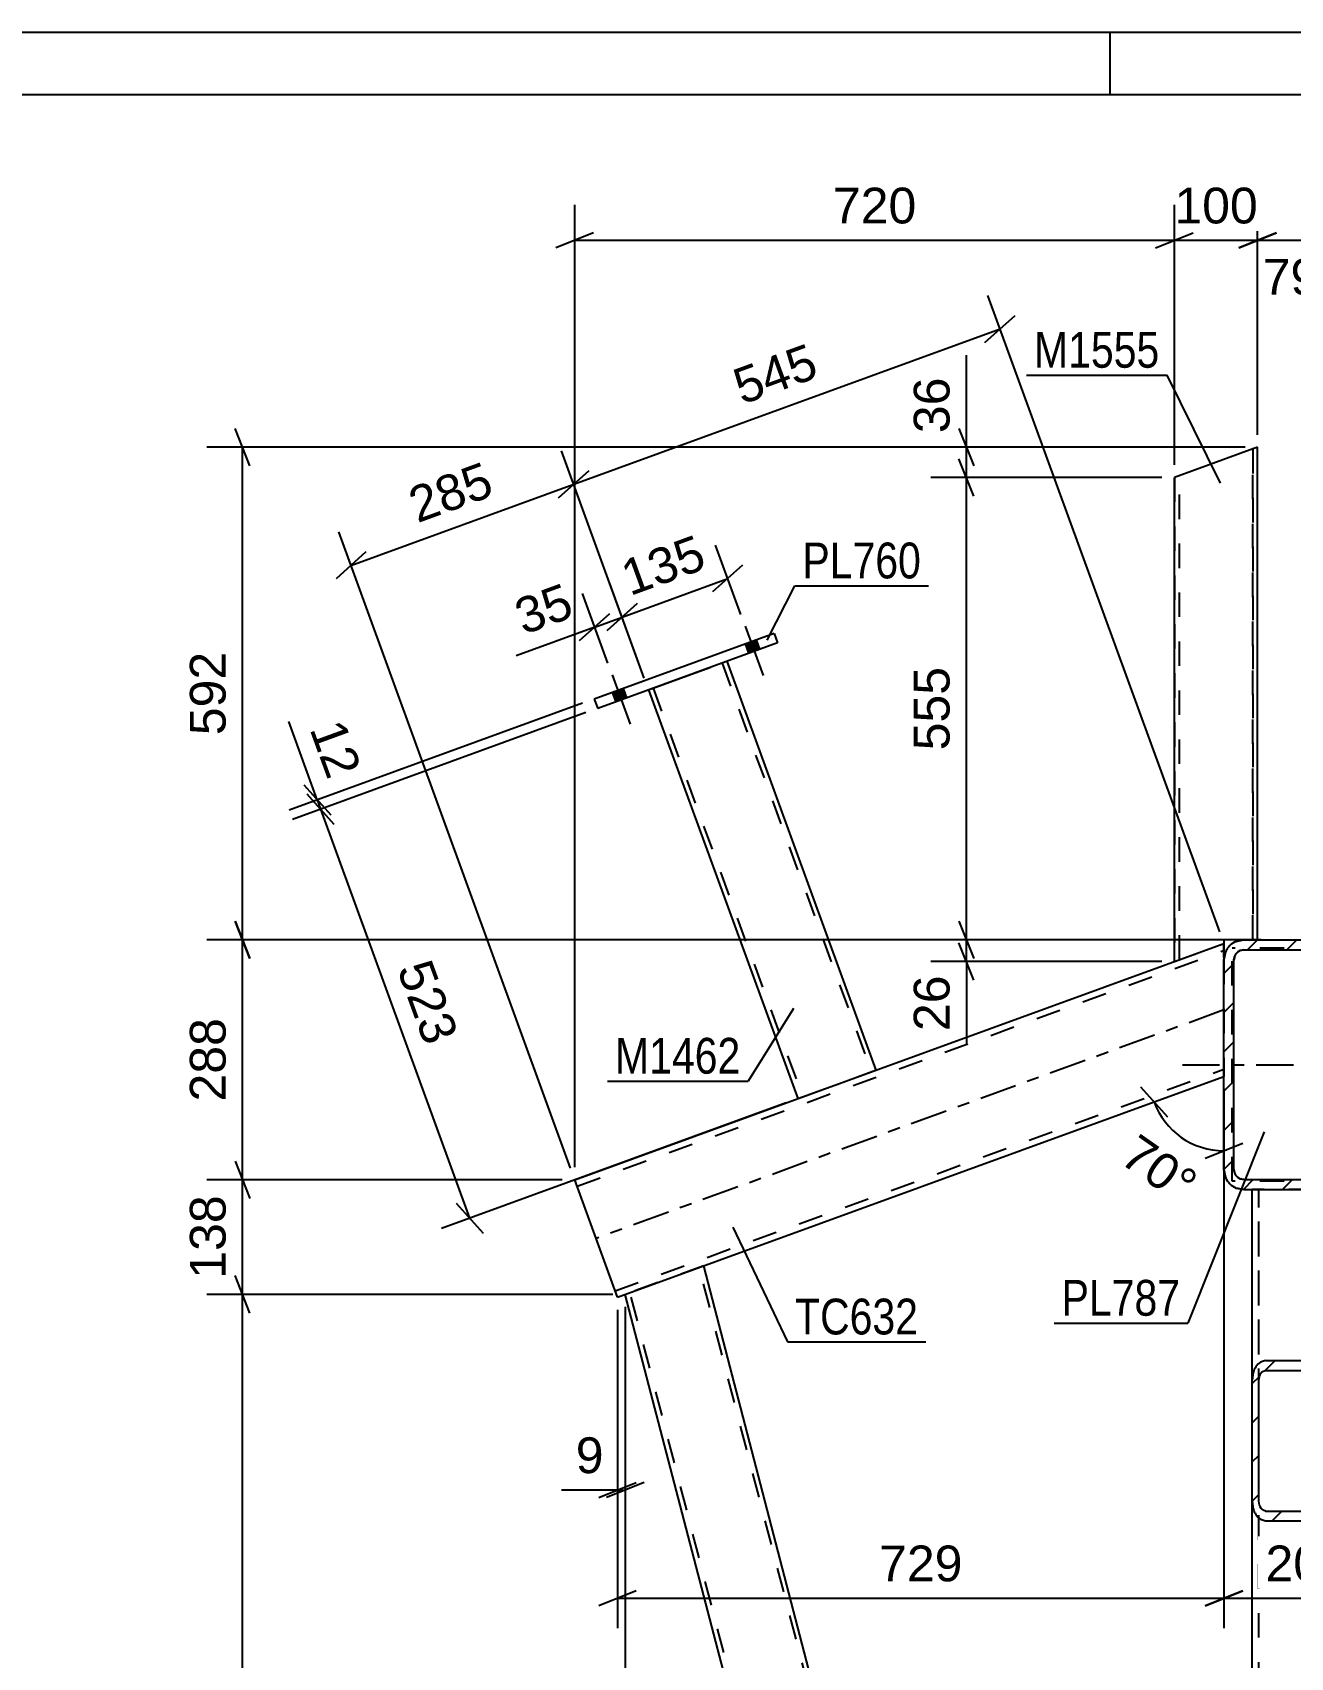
# Model space of a CAD drawing. Header units: millimetres. Extents: x 0 to 841, y 0 to 594.
# Drawn here: x 334.7 to 435.4, y 463.9 to 594 of the extents above; entities that cross this region are included whole.
import ezdxf

# ---------------------------------------------------------------- set-up
doc = ezdxf.new("R2010")
doc.units = ezdxf.units.MM
doc.linetypes.add('DXK_LINE_DOT2', pattern=[3.9198, 1.9599, -1.9599])
doc.linetypes.add('DXK_LINE_DOT3', pattern=[5.9187, 2.979, -0.9799, 0.9799, -0.9799])
doc.styles.add('Arial', font='ARIAL.TTF', dxfattribs={"height": 0.2})
doc.styles.add('Arial Narrow', font='ARIALN.TTF', dxfattribs={"height": 0.2})

# ---------------------------------------------------------------- blocks, each defined once
blk = doc.blocks.new('Unknown-318884472-1130')
at = {"color": 5, "linetype": 'Continuous'}
for p, q in [((841, 594), (0, 594)), ((421, 589), (421, 594)), ((836, 589), (5, 589))]:
    blk.add_line(p, q, dxfattribs=at)
blk = doc.blocks.new('Part-318884472-3618 - 3517')
at = {"color": 7, "linetype": 'DXK_LINE_DOT2'}
for p, q in [((430.78, 502.01), (430.78, 520.68)), ((442.78, 520.68), (430.78, 520.68)), ((442.78, 502.01), (442.78, 520.68)), ((442.78, 502.01), (430.78, 502.01))]:
    blk.add_line(p, q, dxfattribs=at)
blk = doc.blocks.new('Part-318884472-3587 - 3517')
at = {"linetype": 'Continuous'}
h = blk.add_hatch(dxfattribs=at)
h.set_pattern_fill('', scale=0.7, style=0, pattern_type=0)
h.set_pattern_definition([(45, (430.1089, 502.9467), (-1.57154, 1.57154), [])])
h.paths.add_polyline_path([(430.11, 519.75), (430.11, 502.95), (430.23, 502.33), (430.58, 501.82), (431.1, 501.47), (431.71, 501.35), (441.84, 501.35), (442.45, 501.47), (442.97, 501.82), (443.32, 502.33), (443.44, 502.95), (443.44, 519.75), (443.32, 520.36), (442.97, 520.88), (442.45, 521.22), (441.84, 521.35), (431.71, 521.35), (431.1, 521.22), (430.58, 520.88), (430.23, 520.36)])
h.paths.add_polyline_path([(431.14, 520.31), (431.4, 520.49), (431.71, 520.55), (441.84, 520.55), (442.15, 520.49), (442.41, 520.31), (442.58, 520.05), (442.64, 519.75), (442.64, 502.95), (442.58, 502.64), (442.41, 502.38), (442.15, 502.21), (441.84, 502.15), (431.71, 502.15), (431.4, 502.21), (431.14, 502.38), (430.97, 502.64), (430.91, 502.95), (430.91, 519.75), (430.97, 520.05)])
at = {"color": 7, "linetype": 'DXK_LINE_DOT2'}
for p, q in [((431.1, 521.22), (431.71, 521.35)), ((431.71, 520.55), (431.4, 520.49)), ((431.71, 521.35), (441.84, 521.35)), ((431.71, 520.55), (441.84, 520.55)), ((441.84, 521.35), (442.45, 521.22)), ((442.15, 520.49), (441.84, 520.55)), ((430.11, 519.75), (430.23, 520.36)), ((430.11, 502.95), (430.11, 519.75)), ((430.97, 520.05), (430.91, 519.75)), ((430.91, 502.95), (430.91, 519.75)), ((442.64, 519.75), (442.58, 520.05)), ((442.64, 502.95), (442.64, 519.75)), ((443.32, 520.36), (443.44, 519.75)), ((443.44, 502.95), (443.44, 519.75)), ((430.23, 502.33), (430.11, 502.95)), ((430.91, 502.95), (430.97, 502.64)), ((442.58, 502.64), (442.64, 502.95)), ((443.44, 502.95), (443.32, 502.33)), ((431.71, 501.35), (431.1, 501.47)), ((431.4, 502.21), (431.71, 502.15)), ((431.71, 502.15), (441.84, 502.15)), ((431.71, 501.35), (441.84, 501.35)), ((441.84, 502.15), (442.15, 502.21)), ((442.45, 501.47), (441.84, 501.35))]:
    blk.add_line(p, q, dxfattribs=at)
at = {"color": 2, "linetype": 'Continuous'}
for p, q in [((431.71, 521.35), (431.1, 521.22)), ((431.4, 520.49), (431.71, 520.55)), ((431.71, 521.35), (441.84, 521.35)), ((431.71, 520.55), (441.84, 520.55)), ((442.45, 521.22), (441.84, 521.35)), ((441.84, 520.55), (442.15, 520.49)), ((430.23, 520.36), (430.11, 519.75)), ((430.11, 502.95), (430.11, 519.75)), ((430.91, 519.75), (430.97, 520.05)), ((430.91, 502.95), (430.91, 519.75)), ((442.58, 520.05), (442.64, 519.75)), ((442.64, 502.95), (442.64, 519.75)), ((443.44, 519.75), (443.32, 520.36)), ((443.44, 502.95), (443.44, 519.75)), ((430.11, 502.95), (430.23, 502.33)), ((430.97, 502.64), (430.91, 502.95)), ((442.64, 502.95), (442.58, 502.64)), ((443.32, 502.33), (443.44, 502.95)), ((431.1, 501.47), (431.71, 501.35)), ((431.71, 502.15), (431.4, 502.21)), ((431.71, 502.15), (441.84, 502.15)), ((431.71, 501.35), (441.84, 501.35)), ((442.15, 502.21), (441.84, 502.15)), ((441.84, 501.35), (442.45, 501.47))]:
    blk.add_line(p, q, dxfattribs=at)
at = {"color": 7, "linetype": 'DXK_LINE_DOT3'}
for p, q in [((436.78, 501.35), (436.78, 521.35)), ((426.78, 511.35), (446.78, 511.35))]:
    blk.add_line(p, q, dxfattribs=at)
at = {"color": 7, "linetype": 'DXK_LINE_DOT2'}
for centre, radius, start, end in [((431.71, 519.75), 1.6, 112.5, 157.5), ((431.71, 519.75), 0.8, 112.5, 157.5), ((441.84, 519.75), 0.8, 22.5, 67.5), ((441.84, 519.75), 1.6, 22.5, 67.5), ((431.71, 502.95), 1.6, 202.5, 247.5), ((431.71, 502.95), 0.8, 202.5, 247.5), ((441.84, 502.95), 0.8, 292.5, 337.5), ((441.84, 502.95), 1.6, 292.5, 337.5)]:
    blk.add_arc(centre, radius, start, end, dxfattribs=at)
at = {"color": 2, "linetype": 'Continuous'}
for centre, radius, start, end in [((431.71, 519.75), 1.6, 112.5, 157.5), ((431.71, 519.75), 0.8, 112.5, 157.5), ((441.84, 519.75), 0.8, 22.5, 67.5), ((441.84, 519.75), 1.6, 22.5, 67.5), ((431.71, 502.95), 1.6, 202.5, 247.5), ((431.71, 502.95), 0.8, 202.5, 247.5), ((441.84, 502.95), 0.8, 292.5, 337.5), ((441.84, 502.95), 1.6, 292.5, 337.5)]:
    blk.add_arc(centre, radius, start, end, dxfattribs=at)
blk = doc.blocks.new('Bolt-318884472-3534 - 3517')
at = {"linetype": 'Continuous'}
for points in [[(392.64, 545.36), (391.77, 545.04), (392.04, 544.29), (392.92, 544.61)], [(392.64, 545.36), (391.77, 545.04), (392.04, 544.29), (392.92, 544.61)], [(382, 541.48), (381.12, 541.16), (381.39, 540.41), (382.27, 540.73)], [(382, 541.48), (381.12, 541.16), (381.39, 540.41), (382.27, 540.73)]]:
    blk.add_hatch(color=1, dxfattribs=at).paths.add_polyline_path(points)
at = {"color": 1, "linetype": 'Continuous'}
for p, q in [((391.75, 546.45), (393.19, 542.5)), ((391.75, 546.45), (393.19, 542.5)), ((392.64, 545.36), (392.92, 544.61)), ((392.64, 545.36), (392.92, 544.61)), ((391.77, 545.04), (392.04, 544.29)), ((391.77, 545.04), (392.04, 544.29)), ((381.1, 542.57), (382.54, 538.62)), ((381.1, 542.57), (382.54, 538.62)), ((382, 541.48), (382.27, 540.73)), ((382, 541.48), (382.27, 540.73)), ((381.12, 541.16), (381.39, 540.41)), ((381.12, 541.16), (381.39, 540.41))]:
    blk.add_line(p, q, dxfattribs=at)
blk = doc.blocks.new('Part-318884472-3658 - 3517')
at = {"color": 7, "linetype": 'DXK_LINE_DOT2'}
for p, q in [((387.16, 542.51), (390.29, 543.65)), ((389.91, 543.51), (401.87, 510.78)), ((390.29, 543.65), (390.29, 543.65)), ((390.29, 543.65), (390.29, 543.65)), ((384.4, 541.5), (384.43, 541.51)), ((384.4, 541.5), (396.36, 508.77)), ((384.43, 541.51), (384.49, 541.53)), ((384.43, 541.51), (384.49, 541.53)), ((384.49, 541.53), (384.51, 541.54)), ((395.98, 508.63), (396.73, 508.9)), ((396.36, 508.77), (399.11, 509.77)), ((396.36, 508.77), (396.39, 508.78)), ((395.98, 508.63), (395.98, 508.63))]:
    blk.add_line(p, q, dxfattribs=at)
at = {"color": 2, "linetype": 'Continuous'}
for p, q in [((390.29, 543.65), (402.24, 510.92)), ((384.02, 541.36), (387.16, 542.51)), ((384.02, 541.36), (395.98, 508.63)), ((399.11, 509.77), (402.19, 510.9)), ((402.19, 510.9), (402.24, 510.92))]:
    blk.add_line(p, q, dxfattribs=at)
blk = doc.blocks.new('Part-318884472-3538 - 3517')
at = {"linetype": 'Continuous'}
h = blk.add_hatch(dxfattribs=at)
h.set_pattern_fill('', scale=0.7, style=0, pattern_type=0)
h.set_pattern_definition([(45, (432.3756, 476.3878), (-1.57154, 1.57154), [])])
h.paths.add_polyline_path([(432.38, 486.1), (432.38, 476.39), (432.46, 475.79), (432.69, 475.29), (433.03, 474.95), (433.44, 474.83), (440.11, 474.83), (440.52, 474.95), (440.86, 475.29), (441.09, 475.79), (441.18, 476.39), (441.18, 486.1), (441.09, 486.69), (440.86, 487.19), (440.52, 487.53), (440.11, 487.65), (433.44, 487.65), (433.03, 487.53), (432.69, 487.19), (432.46, 486.69)])
h.paths.add_polyline_path([(433.07, 486.64), (433.24, 486.81), (433.44, 486.87), (440.11, 486.87), (440.31, 486.81), (440.49, 486.64), (440.6, 486.39), (440.64, 486.1), (440.64, 476.39), (440.6, 476.09), (440.49, 475.84), (440.31, 475.67), (440.11, 475.61), (433.44, 475.61), (433.24, 475.67), (433.07, 475.84), (432.95, 476.09), (432.91, 476.39), (432.91, 486.1), (432.95, 486.39)])
at = {"color": 2, "linetype": 'Continuous'}
for p, q in [((432.38, 486.1), (432.38, 501.35)), ((441.18, 501.35), (441.18, 486.1)), ((432.46, 486.69), (432.38, 486.1)), ((433.44, 487.65), (433.03, 487.53)), ((433.24, 486.81), (433.44, 486.87)), ((433.44, 487.65), (440.11, 487.65)), ((433.44, 486.87), (440.11, 486.87)), ((440.52, 487.53), (440.11, 487.65)), ((440.11, 486.87), (440.31, 486.81)), ((441.18, 486.1), (441.09, 486.69)), ((432.38, 476.39), (432.38, 486.1)), ((432.91, 486.1), (432.95, 486.39)), ((432.91, 476.39), (432.91, 486.1)), ((440.6, 486.39), (440.64, 486.1)), ((440.64, 476.39), (440.64, 486.1)), ((441.18, 476.39), (441.18, 486.1)), ((432.38, 476.39), (432.46, 475.79)), ((432.95, 476.09), (432.91, 476.39)), ((440.64, 476.39), (440.6, 476.09)), ((441.09, 475.79), (441.18, 476.39)), ((433.03, 474.95), (433.44, 474.83)), ((433.44, 475.61), (433.24, 475.67)), ((433.44, 475.61), (440.11, 475.61)), ((440.31, 475.67), (440.11, 475.61)), ((440.11, 474.83), (440.52, 474.95)), ((433.44, 474.83), (440.11, 474.83))]:
    blk.add_line(p, q, dxfattribs=at)
at = {"color": 7, "linetype": 'DXK_LINE_DOT2'}
for p, q in [((432.38, 501.35), (441.18, 501.35)), ((432.91, 476.39), (432.91, 501.35)), ((440.64, 476.39), (440.64, 501.35)), ((432.38, 476.39), (432.38, 486.1)), ((441.18, 476.39), (441.18, 486.1))]:
    blk.add_line(p, q, dxfattribs=at)
at = {"color": 2, "linetype": 'Continuous'}
for centre, radius, start, end in [((433.83, 486.36), 1.41, 124.3852, 166.6573), ((433.64, 486.23), 0.707, 124.3852, 166.6573), ((439.91, 486.23), 0.707, 13.3427, 55.6148), ((439.72, 486.36), 1.41, 13.3427, 55.6148), ((433.83, 476.12), 1.41, 193.3427, 235.6148), ((433.64, 476.25), 0.707, 193.3427, 235.6148), ((439.91, 476.25), 0.707, 304.3852, 346.6573), ((439.72, 476.12), 1.41, 304.3852, 346.6573)]:
    blk.add_arc(centre, radius, start, end, dxfattribs=at)
blk = doc.blocks.new('Part-318884472-3592 - 3517')
at = {"color": 2, "linetype": 'Continuous'}
for p, q in [((432.81, 560.79), (426.14, 558.37)), ((432.81, 560.79), (432.81, 560.79)), ((432.81, 521.35), (432.81, 560.79)), ((426.14, 558.37), (426.14, 558.37)), ((426.14, 519.61), (426.14, 558.37)), ((431.71, 521.35), (430.11, 521.35)), ((430.11, 521.35), (430.11, 521.06))]:
    blk.add_line(p, q, dxfattribs=at)
at = {"color": 7, "linetype": 'DXK_LINE_DOT2'}
for p, q in [((432.01, 560.5), (432.01, 560.5)), ((432.01, 560.5), (432.01, 560.5)), ((432.01, 560.5), (432.01, 560.5)), ((432.41, 521.35), (432.41, 560.65)), ((432.41, 560.65), (432.41, 521.35)), ((432.41, 560.65), (432.41, 560.65)), ((432.81, 560.79), (432.81, 560.79)), ((432.81, 521.35), (432.81, 560.79)), ((426.14, 558.37), (426.14, 519.61)), ((426.54, 558.51), (426.57, 558.52)), ((426.54, 519.76), (426.54, 558.51)), ((426.54, 519.76), (426.54, 558.51)), ((426.54, 558.51), (426.54, 558.51)), ((426.14, 519.61), (430.11, 521.06)), ((430.11, 521.35), (430.11, 521.06)), ((431.71, 521.35), (432.81, 521.35)), ((432.41, 521.35), (432.41, 521.35)), ((426.2, 519.63), (426.14, 519.61)), ((426.14, 519.61), (426.14, 519.61))]:
    blk.add_line(p, q, dxfattribs=at)
blk = doc.blocks.new('Part-318884472-3549 - 3517')
at = {"color": 7, "linetype": 'DXK_LINE_DOT2'}
for p, q in [((441.18, 501.35), (432.38, 501.35)), ((432.38, 476.39), (432.38, 501.35)), ((432.91, 308.68), (432.91, 501.35))]:
    blk.add_line(p, q, dxfattribs=at)
at = {"color": 2, "linetype": 'Continuous'}
blk.add_line((432.38, 335.87), (432.38, 476.39), dxfattribs=at)
blk = doc.blocks.new('Part-318884472-3554 - 3517')
at = {"color": 2, "linetype": 'Continuous'}
for p, q in [((378.11, 502.13), (430.11, 521.06)), ((430.11, 521.06), (430.11, 519.92)), ((430.11, 519.92), (430.11, 519.75)), ((381.53, 492.73), (430.11, 510.41)), ((381.53, 492.73), (378.11, 502.13))]:
    blk.add_line(p, q, dxfattribs=at)
at = {"color": 7, "linetype": 'DXK_LINE_DOT2'}
for p, q in [((378.3, 501.63), (430.11, 520.49)), ((430.11, 519.92), (430.11, 520.97)), ((430.11, 520.49), (430.11, 520.44)), ((430.11, 520.44), (430.11, 520.14)), ((430.11, 519.75), (430.11, 510.41)), ((381.35, 493.24), (430.11, 510.98)), ((378.31, 501.59), (378.3, 501.63))]:
    blk.add_line(p, q, dxfattribs=at)
at = {"color": 7, "linetype": 'DXK_LINE_DOT3'}
blk.add_line((430.11, 515.73), (379.82, 497.43), dxfattribs=at)
blk = doc.blocks.new('Part-318884472-3562 - 3517')
at = {"color": 2, "linetype": 'Continuous'}
for p, q in [((394.08, 545.88), (379.68, 540.63)), ((394.08, 545.88), (394.36, 545.13)), ((394.36, 545.13), (379.95, 539.88)), ((379.68, 540.63), (379.95, 539.88))]:
    blk.add_line(p, q, dxfattribs=at)
blk = doc.blocks.new('Part-318884472-3620 - 3517')
at = {"color": 7, "linetype": 'DXK_LINE_DOT2'}
for p, q in [((388.45, 495.25), (382.16, 492.96)), ((432.38, 324.99), (388.08, 495.12)), ((430.54, 308.76), (382.54, 493.1))]:
    blk.add_line(p, q, dxfattribs=at)
at = {"color": 2, "linetype": 'Continuous'}
for p, q in [((432.38, 326.58), (388.45, 495.25)), ((430.13, 308.76), (382.16, 492.96))]:
    blk.add_line(p, q, dxfattribs=at)
blk = doc.blocks.new('AngleDimension-318884472-3764 - 3517')
at = {"color": 7, "linetype": 'Continuous'}
for p, q in [((424.51, 508.38), (430.11, 510.41)), ((430.11, 504.45), (430.11, 510.41)), ((423.43, 509.58), (425.58, 507.17)), ((430.11, 509.41), (430.11, 504.45)), ((431.61, 505.05), (428.61, 503.85))]:
    blk.add_line(p, q, dxfattribs=at)
blk.add_arc((430.11, 510.41), 5.96, 199.9999, 270, dxfattribs=at)
at = {"color": 0}
blk.add_wipeout([(426.73, 499.28), (429.14, 502.72), (423.21, 506.87), (420.8, 503.43)], dxfattribs=at)
at = {"color": 3, "style": 'Arial'}
blk.add_text('70°', height=2.865, rotation=-35.002, dxfattribs=at).set_placement((421.63, 503.58))
blk = doc.blocks.new('StraightDimension-318884472-16151 - 3517')
at = {"color": 7, "linetype": 'Continuous'}
for p, q in [((383.68, 542.3), (380.92, 549.87)), ((380.76, 543.51), (378.73, 549.07)), ((383.1, 548.27), (380.7, 546.12)), ((378.5, 545.32), (380.91, 547.47)), ((379.71, 546.39), (381.9, 547.19))]:
    blk.add_line(p, q, dxfattribs=at)
at = {"color": 0}
blk.add_wipeout([(378.96, 546.92), (377.52, 550.86), (372.21, 548.93), (373.65, 544.99)], dxfattribs=at)
at = {"color": 7, "linetype": 'Continuous'}
blk.add_line((379.71, 546.39), (373.41, 544.1), dxfattribs=at)
blk.add_line((379.71, 546.39), (373.41, 544.1), dxfattribs=at)
at = {"color": 3, "style": 'Arial'}
blk.add_text('35', height=2.865, rotation=20.0191, dxfattribs=at).set_placement((374.01, 545.75))
blk = doc.blocks.new('StraightDimension-318884472-10814 - 3517')
at = {"color": 7, "linetype": 'Continuous'}
blk.add_line((382.16, 491.96), (382.16, 297.11), dxfattribs=at)
blk = doc.blocks.new('StraightDimension-318884472-10847 - 3517')
at = {"color": 7, "linetype": 'Continuous'}
for p, q in [((430.11, 506.78), (430.11, 466.23)), ((443.44, 506.78), (443.44, 466.23)), ((431.61, 469.23), (428.61, 468.03)), ((430.11, 468.63), (443.44, 468.63)), ((441.94, 468.03), (444.94, 469.23))]:
    blk.add_line(p, q, dxfattribs=at)
at = {"color": 0}
blk.add_wipeout([(440.71, 469.38), (440.71, 473.58), (432.84, 473.58), (432.84, 469.38)], dxfattribs=at)
at = {"color": 3, "style": 'Arial'}
blk.add_text('200', height=2.865, dxfattribs=at).set_placement((433.44, 469.98))
blk = doc.blocks.new('StraightDimension-318884472-10848 - 3517')
at = {"color": 7, "linetype": 'Continuous'}
for p, q in [((430.11, 506.78), (430.11, 466.23)), ((381.53, 491.73), (381.53, 466.23)), ((383.03, 469.23), (380.03, 468.03)), ((381.53, 468.63), (430.11, 468.63)), ((428.61, 468.03), (431.61, 469.23))]:
    blk.add_line(p, q, dxfattribs=at)
at = {"color": 0}
blk.add_wipeout([(409.76, 469.38), (409.76, 473.58), (401.89, 473.58), (401.89, 469.38)], dxfattribs=at)
at = {"color": 3, "style": 'Arial'}
blk.add_text('729', height=2.865, dxfattribs=at).set_placement((402.49, 469.98))
blk = doc.blocks.new('StraightDimension-318884472-10868 - 3517')
at = {"color": 7, "linetype": 'Continuous'}
for p, q in [((382.16, 491.96), (382.16, 474.89)), ((381.53, 491.73), (381.53, 474.89)), ((380.03, 476.69), (383.03, 477.89)), ((383.66, 477.89), (380.66, 476.69)), ((381.53, 477.29), (377.06, 477.29)), ((381.53, 477.29), (377.06, 477.29)), ((381.53, 477.29), (382.16, 477.29))]:
    blk.add_line(p, q, dxfattribs=at)
at = {"color": 0}
blk.add_wipeout([(381.01, 478.04), (381.01, 482.24), (377.59, 482.24), (377.59, 478.04)], dxfattribs=at)
at = {"color": 3, "style": 'Arial'}
blk.add_text('9', height=2.87, dxfattribs=at).set_placement((378.19, 478.64))
blk = doc.blocks.new('StraightDimension-318884472-10903 - 3517')
at = {"color": 7, "linetype": 'Continuous'}
for p, q in [((409.48, 560.79), (409.48, 568.16)), ((409.48, 560.79), (409.48, 567.49)), ((408.88, 562.29), (410.08, 559.29)), ((431.81, 560.79), (406.63, 560.79)), ((410.08, 556.87), (408.88, 559.87)), ((409.48, 558.37), (409.48, 560.79)), ((425.14, 558.37), (406.63, 558.37))]:
    blk.add_line(p, q, dxfattribs=at)
at = {"color": 0}
blk.add_wipeout([(408.73, 566.97), (404.53, 566.97), (404.53, 561.32), (408.73, 561.32)], dxfattribs=at)
at = {"color": 3, "style": 'Arial'}
blk.add_text('36', height=2.865, rotation=90.0002, dxfattribs=at).set_placement((408.13, 561.92))
blk = doc.blocks.new('StraightDimension-318884472-10904 - 3517')
at = {"color": 7, "linetype": 'Continuous'}
for p, q in [((410.08, 556.87), (408.88, 559.87)), ((425.14, 558.37), (406.63, 558.37)), ((409.48, 521.35), (409.48, 558.37)), ((408.88, 522.85), (410.08, 519.85)), ((433.08, 521.35), (406.63, 521.35))]:
    blk.add_line(p, q, dxfattribs=at)
at = {"color": 0}
blk.add_wipeout([(408.73, 543.79), (404.53, 543.79), (404.53, 535.92), (408.73, 535.92)], dxfattribs=at)
at = {"color": 3, "style": 'Arial'}
blk.add_text('555', height=2.865, rotation=90.0002, dxfattribs=at).set_placement((408.13, 536.52))
blk = doc.blocks.new('StraightDimension-318884472-11026 - 3517')
at = {"color": 7, "linetype": 'Continuous'}
for p, q in [((379.01, 539.54), (355.51, 530.98)), ((358.84, 530.59), (356.69, 533)), ((357.76, 531.8), (369.69, 499.06)), ((395.04, 508.29), (367.44, 498.24)), ((368.62, 500.26), (370.77, 497.85))]:
    blk.add_line(p, q, dxfattribs=at)
at = {"color": 0}
blk.add_wipeout([(365.78, 511.99), (369.73, 513.42), (367.03, 520.82), (363.09, 519.38)], dxfattribs=at)
at = {"color": 3, "style": 'Arial'}
blk.add_text('523', height=2.865, rotation=-69.9811, dxfattribs=at).set_placement((363.86, 519.02))
blk = doc.blocks.new('StraightDimension-318884472-10905 - 3517')
at = {"color": 7, "linetype": 'Continuous'}
for p, q in [((408.88, 522.85), (410.08, 519.85)), ((433.08, 521.35), (406.63, 521.35)), ((410.08, 518.11), (408.88, 521.11)), ((409.48, 519.61), (409.48, 521.35)), ((425.14, 519.61), (406.63, 519.61)), ((409.48, 519.61), (409.48, 512.91)), ((409.48, 519.61), (409.48, 512.91))]:
    blk.add_line(p, q, dxfattribs=at)
at = {"color": 0}
blk.add_wipeout([(408.73, 519.09), (404.53, 519.09), (404.53, 513.44), (408.73, 513.44)], dxfattribs=at)
at = {"color": 3, "style": 'Arial'}
blk.add_text('26', height=2.865, rotation=90.0002, dxfattribs=at).set_placement((408.13, 514.04))
blk = doc.blocks.new('StraightDimension-318884472-11027 - 3517')
at = {"color": 7, "linetype": 'Continuous'}
for p, q in [((378.74, 540.29), (355.24, 531.73)), ((379.01, 539.54), (355.51, 530.98)), ((356.41, 533.75), (358.57, 531.35)), ((358.84, 530.59), (356.69, 533)), ((357.49, 532.55), (357.76, 531.8))]:
    blk.add_line(p, q, dxfattribs=at)
at = {"color": 0}
blk.add_wipeout([(358.02, 533.3), (361.96, 534.74), (360.03, 540.04), (356.08, 538.61)], dxfattribs=at)
at = {"color": 7, "linetype": 'Continuous'}
blk.add_line((357.49, 532.55), (355.2, 538.84), dxfattribs=at)
blk.add_line((357.49, 532.55), (355.2, 538.84), dxfattribs=at)
at = {"color": 3, "style": 'Arial'}
blk.add_text('12', height=2.865, rotation=-69.9811, dxfattribs=at).set_placement((356.85, 538.25))
blk = doc.blocks.new('StraightDimension-318884472-11044 - 3517')
at = {"color": 7, "linetype": 'Continuous'}
for p, q in [((432.81, 561.79), (432.81, 579.76)), ((438.07, 551.68), (438.07, 579.76)), ((431.31, 576.76), (434.31, 577.96)), ((439.57, 577.96), (436.57, 576.76)), ((432.81, 577.36), (438.07, 577.36))]:
    blk.add_line(p, q, dxfattribs=at)
at = {"color": 0}
blk.add_wipeout([(438.26, 572.41), (438.26, 576.61), (432.62, 576.61), (432.62, 572.41)], dxfattribs=at)
at = {"color": 3, "style": 'Arial'}
blk.add_text('79', height=2.865, dxfattribs=at).set_placement((433.22, 573.01))
blk = doc.blocks.new('StraightDimension-318884472-11045 - 3517')
at = {"color": 7, "linetype": 'Continuous'}
for p, q in [((426.14, 559.37), (426.14, 580.21)), ((432.81, 561.79), (432.81, 580.21)), ((424.64, 576.76), (427.64, 577.96)), ((434.31, 577.96), (431.31, 576.76)), ((426.14, 577.36), (432.81, 577.36))]:
    blk.add_line(p, q, dxfattribs=at)
at = {"color": 0}
blk.add_wipeout([(433.41, 578.11), (433.41, 582.31), (425.54, 582.31), (425.54, 578.11)], dxfattribs=at)
at = {"color": 3, "style": 'Arial'}
blk.add_text('100', height=2.865, dxfattribs=at).set_placement((426.14, 578.71))
blk = doc.blocks.new('StraightDimension-318884472-11046 - 3517')
at = {"color": 7, "linetype": 'Continuous'}
for p, q in [((378.11, 503.13), (378.11, 580.21)), ((426.14, 559.37), (426.14, 580.21)), ((379.61, 577.96), (376.61, 576.76)), ((424.64, 576.76), (427.64, 577.96)), ((378.11, 577.36), (426.14, 577.36))]:
    blk.add_line(p, q, dxfattribs=at)
at = {"color": 0}
blk.add_wipeout([(406.06, 578.11), (406.06, 582.31), (398.19, 582.31), (398.19, 578.11)], dxfattribs=at)
at = {"color": 3, "style": 'Arial'}
blk.add_text('720', height=2.865, dxfattribs=at).set_placement((398.79, 578.71))
blk = doc.blocks.new('StraightDimension-318884472-11125 - 3517')
at = {"color": 7, "linetype": 'Continuous'}
for p, q in [((429.77, 522), (411.2, 572.95)), ((410.97, 569.19), (413.38, 571.35)), ((378.03, 557.83), (412.18, 570.27)), ((383.68, 542.3), (377.05, 560.51)), ((379.23, 558.9), (376.82, 556.75))]:
    blk.add_line(p, q, dxfattribs=at)
at = {"color": 0}
blk.add_wipeout([(398.54, 566.1), (397.11, 570.05), (389.71, 567.35), (391.15, 563.41)], dxfattribs=at)
at = {"color": 3, "style": 'Arial'}
blk.add_text('545', height=2.865, rotation=20.0191, dxfattribs=at).set_placement((391.51, 564.18))
blk = doc.blocks.new('StraightDimension-318884472-11126 - 3517')
at = {"color": 7, "linetype": 'Continuous'}
for p, q in [((383.68, 542.3), (377.05, 560.51)), ((376.82, 556.75), (379.23, 558.9)), ((360.19, 551.33), (378.03, 557.83)), ((377.77, 503.07), (359.21, 554.01)), ((361.39, 552.41), (358.99, 550.25))]:
    blk.add_line(p, q, dxfattribs=at)
at = {"color": 0}
blk.add_wipeout([(372.55, 556.63), (371.11, 560.58), (363.72, 557.88), (365.15, 553.94)], dxfattribs=at)
at = {"color": 3, "style": 'Arial'}
blk.add_text('285', height=2.865, rotation=20.0191, dxfattribs=at).set_placement((365.51, 554.7))
blk = doc.blocks.new('StraightDimension-318884472-11330 - 3517')
at = {"color": 7, "linetype": 'Continuous'}
for p, q in [((352.1, 559.29), (350.9, 562.29)), ((431.81, 560.79), (348.65, 560.79)), ((351.5, 521.35), (351.5, 560.79)), ((350.9, 522.85), (352.1, 519.85)), ((431.81, 521.35), (348.65, 521.35))]:
    blk.add_line(p, q, dxfattribs=at)
at = {"color": 0}
blk.add_wipeout([(350.75, 545.01), (346.55, 545.01), (346.55, 537.13), (350.75, 537.13)], dxfattribs=at)
at = {"color": 3, "style": 'Arial'}
blk.add_text('592', height=2.865, rotation=90.0002, dxfattribs=at).set_placement((350.15, 537.73))
blk = doc.blocks.new('StraightDimension-318884472-11331 - 3517')
at = {"color": 7, "linetype": 'Continuous'}
for p, q in [((352.1, 519.85), (350.9, 522.85)), ((431.81, 521.35), (348.65, 521.35)), ((351.5, 502.13), (351.5, 521.35)), ((350.9, 503.63), (352.1, 500.63)), ((377.11, 502.13), (348.65, 502.13))]:
    blk.add_line(p, q, dxfattribs=at)
at = {"color": 0}
blk.add_wipeout([(350.75, 515.67), (346.55, 515.67), (346.55, 507.8), (350.75, 507.8)], dxfattribs=at)
at = {"color": 3, "style": 'Arial'}
blk.add_text('288', height=2.865, rotation=90.0002, dxfattribs=at).set_placement((350.15, 508.4))
blk = doc.blocks.new('StraightDimension-318884472-11332 - 3517')
at = {"color": 7, "linetype": 'Continuous'}
for p, q in [((350.9, 503.63), (352.1, 500.63)), ((377.11, 502.13), (348.65, 502.13)), ((351.5, 492.96), (351.5, 502.13)), ((352.1, 491.46), (350.9, 494.46)), ((381.16, 492.96), (348.65, 492.96))]:
    blk.add_line(p, q, dxfattribs=at)
at = {"color": 0}
blk.add_wipeout([(350.75, 501.48), (346.55, 501.48), (346.55, 493.61), (350.75, 493.61)], dxfattribs=at)
at = {"color": 3, "style": 'Arial'}
blk.add_text('138', height=2.865, rotation=90.0002, dxfattribs=at).set_placement((350.15, 494.21))
blk = doc.blocks.new('StraightDimension-318884472-11333 - 3517')
at = {"color": 7, "linetype": 'Continuous'}
for p, q in [((352.1, 491.46), (350.9, 494.46)), ((381.16, 492.96), (348.65, 492.96)), ((351.5, 308.68), (351.5, 492.96))]:
    blk.add_line(p, q, dxfattribs=at)
blk = doc.blocks.new('StraightDimension-318884472-16150 - 3517')
at = {"color": 7, "linetype": 'Continuous'}
for p, q in [((391.41, 547.39), (389.38, 552.95)), ((391.56, 551.35), (389.15, 549.2)), ((383.68, 542.3), (380.92, 549.87)), ((381.9, 547.19), (390.36, 550.27)), ((380.7, 546.12), (383.1, 548.27))]:
    blk.add_line(p, q, dxfattribs=at)
at = {"color": 0}
blk.add_wipeout([(389.57, 550.78), (388.13, 554.73), (380.74, 552.04), (382.17, 548.09)], dxfattribs=at)
at = {"color": 3, "style": 'Arial'}
blk.add_text('135', height=2.865, rotation=20.0191, dxfattribs=at).set_placement((382.53, 548.86))
blk = doc.blocks.new('Mark-318884472-3550 - 3517')
at = {"color": 0}
blk.add_wipeout([(405.63, 489.75), (405.63, 492.75), (395.76, 492.75), (395.76, 489.75)], dxfattribs=at)
blk.add_wipeout([(405.63, 489.75), (405.63, 492.75), (395.76, 492.75), (395.76, 489.75)], dxfattribs=at)
at = {"color": 30, "linetype": 'Continuous'}
for p, q in [((390.77, 498.34), (395.16, 489.15)), ((395.16, 489.15), (406.23, 489.15))]:
    blk.add_line(p, q, dxfattribs=at)
at = {"color": 3, "style": 'Arial Narrow'}
blk.add_text('TC632', height=2.863, dxfattribs=at).set_placement((395.76, 489.75))
blk = doc.blocks.new('Mark-318884472-3588 - 3517')
at = {"color": 0}
blk.add_wipeout([(424.95, 567.16), (424.95, 570.16), (414.9, 570.16), (414.9, 567.16)], dxfattribs=at)
blk.add_wipeout([(424.95, 567.16), (424.95, 570.16), (414.9, 570.16), (414.9, 567.16)], dxfattribs=at)
at = {"color": 30, "linetype": 'Continuous'}
for p in [(414.3, 566.56), (429.84, 557.91)]:
    blk.add_line(p, (425.55, 566.56), dxfattribs=at)
at = {"color": 3, "style": 'Arial Narrow'}
blk.add_text('M1555', height=2.863, dxfattribs=at).set_placement((414.9, 567.16))
blk = doc.blocks.new('Mark-318884472-3614 - 3517')
at = {"color": 0}
blk.add_wipeout([(426.62, 491.25), (426.62, 494.25), (417.11, 494.25), (417.11, 491.25)], dxfattribs=at)
blk.add_wipeout([(426.62, 491.25), (426.62, 494.25), (417.11, 494.25), (417.11, 491.25)], dxfattribs=at)
at = {"color": 30, "linetype": 'Continuous'}
for p in [(433.33, 505.98), (416.51, 490.65)]:
    blk.add_line(p, (427.22, 490.65), dxfattribs=at)
at = {"color": 3, "style": 'Arial Narrow'}
blk.add_text('PL787', height=2.863, dxfattribs=at).set_placement((417.11, 491.25))
blk = doc.blocks.new('Mark-318884472-3654 - 3517')
at = {"color": 0}
blk.add_wipeout([(391.39, 510.63), (391.39, 513.63), (381.34, 513.63), (381.34, 510.63)], dxfattribs=at)
blk.add_wipeout([(391.39, 510.63), (391.39, 513.63), (381.34, 513.63), (381.34, 510.63)], dxfattribs=at)
at = {"color": 30, "linetype": 'Continuous'}
for p in [(395.64, 515.84), (380.74, 510.03)]:
    blk.add_line(p, (391.99, 510.03), dxfattribs=at)
at = {"color": 3, "style": 'Arial Narrow'}
blk.add_text('M1462', height=2.863, dxfattribs=at).set_placement((381.34, 510.63))
blk = doc.blocks.new('Mark-318884472-11184 - 3517')
at = {"color": 0}
blk.add_wipeout([(405.85, 550.29), (405.85, 553.29), (396.35, 553.29), (396.35, 550.29)], dxfattribs=at)
blk.add_wipeout([(405.85, 550.29), (405.85, 553.29), (396.35, 553.29), (396.35, 550.29)], dxfattribs=at)
at = {"color": 30, "linetype": 'Continuous'}
for p, q in [((393.52, 545.33), (395.75, 549.69)), ((395.75, 549.69), (406.45, 549.69))]:
    blk.add_line(p, q, dxfattribs=at)
at = {"color": 3, "style": 'Arial Narrow'}
blk.add_text('PL760', height=2.863, dxfattribs=at).set_placement((396.35, 550.29))

msp = doc.modelspace()

# ---------------------------------------------------------------- block references
for name in ['Unknown-318884472-1130', 'Part-318884472-3592 - 3517', 'Part-318884472-3562 - 3517', 'Bolt-318884472-3534 - 3517', 'Part-318884472-3658 - 3517', 'Part-318884472-3554 - 3517', 'Part-318884472-3587 - 3517', 'Part-318884472-3618 - 3517', 'Part-318884472-3538 - 3517', 'Part-318884472-3549 - 3517', 'Part-318884472-3620 - 3517']:
    msp.add_blockref(name, (0, 0))

# ---------------------------------------------------------------- next in the draw order: block references
for name in ['StraightDimension-318884472-10903 - 3517', 'StraightDimension-318884472-16151 - 3517', 'AngleDimension-318884472-3764 - 3517', 'StraightDimension-318884472-10814 - 3517']:
    msp.add_blockref(name, (0, 0))

# ---------------------------------------------------------------- next in the draw order: block references
for name in ['StraightDimension-318884472-10904 - 3517', 'StraightDimension-318884472-10847 - 3517']:
    msp.add_blockref(name, (0, 0))

# ---------------------------------------------------------------- next in the draw order: block references
for name in ['StraightDimension-318884472-11044 - 3517', 'StraightDimension-318884472-10905 - 3517', 'StraightDimension-318884472-10848 - 3517']:
    msp.add_blockref(name, (0, 0))

# ---------------------------------------------------------------- next in the draw order: block references
for name in ['StraightDimension-318884472-11045 - 3517', 'StraightDimension-318884472-11026 - 3517', 'StraightDimension-318884472-10868 - 3517']:
    msp.add_blockref(name, (0, 0))

# ---------------------------------------------------------------- next in the draw order: block references
msp.add_blockref('StraightDimension-318884472-11027 - 3517', (0, 0))

# ---------------------------------------------------------------- next in the draw order: block references
msp.add_blockref('StraightDimension-318884472-11046 - 3517', (0, 0))

# ---------------------------------------------------------------- next in the draw order: block references
msp.add_blockref('StraightDimension-318884472-11125 - 3517', (0, 0))

# ---------------------------------------------------------------- next in the draw order: block references
msp.add_blockref('StraightDimension-318884472-11126 - 3517', (0, 0))

# ---------------------------------------------------------------- next in the draw order: block references
msp.add_blockref('StraightDimension-318884472-11330 - 3517', (0, 0))

# ---------------------------------------------------------------- next in the draw order: block references
for name in ['Mark-318884472-3588 - 3517', 'StraightDimension-318884472-16150 - 3517', 'Mark-318884472-11184 - 3517', 'StraightDimension-318884472-11331 - 3517']:
    msp.add_blockref(name, (0, 0))

# ---------------------------------------------------------------- next in the draw order: block references
for name in ['Mark-318884472-3654 - 3517', 'StraightDimension-318884472-11332 - 3517']:
    msp.add_blockref(name, (0, 0))

# ---------------------------------------------------------------- next in the draw order: block references
msp.add_blockref('StraightDimension-318884472-11333 - 3517', (0, 0))

# ---------------------------------------------------------------- next in the draw order: block references
for name in ['Mark-318884472-3614 - 3517', 'Mark-318884472-3550 - 3517']:
    msp.add_blockref(name, (0, 0))

doc.saveas('drawing.dxf')
